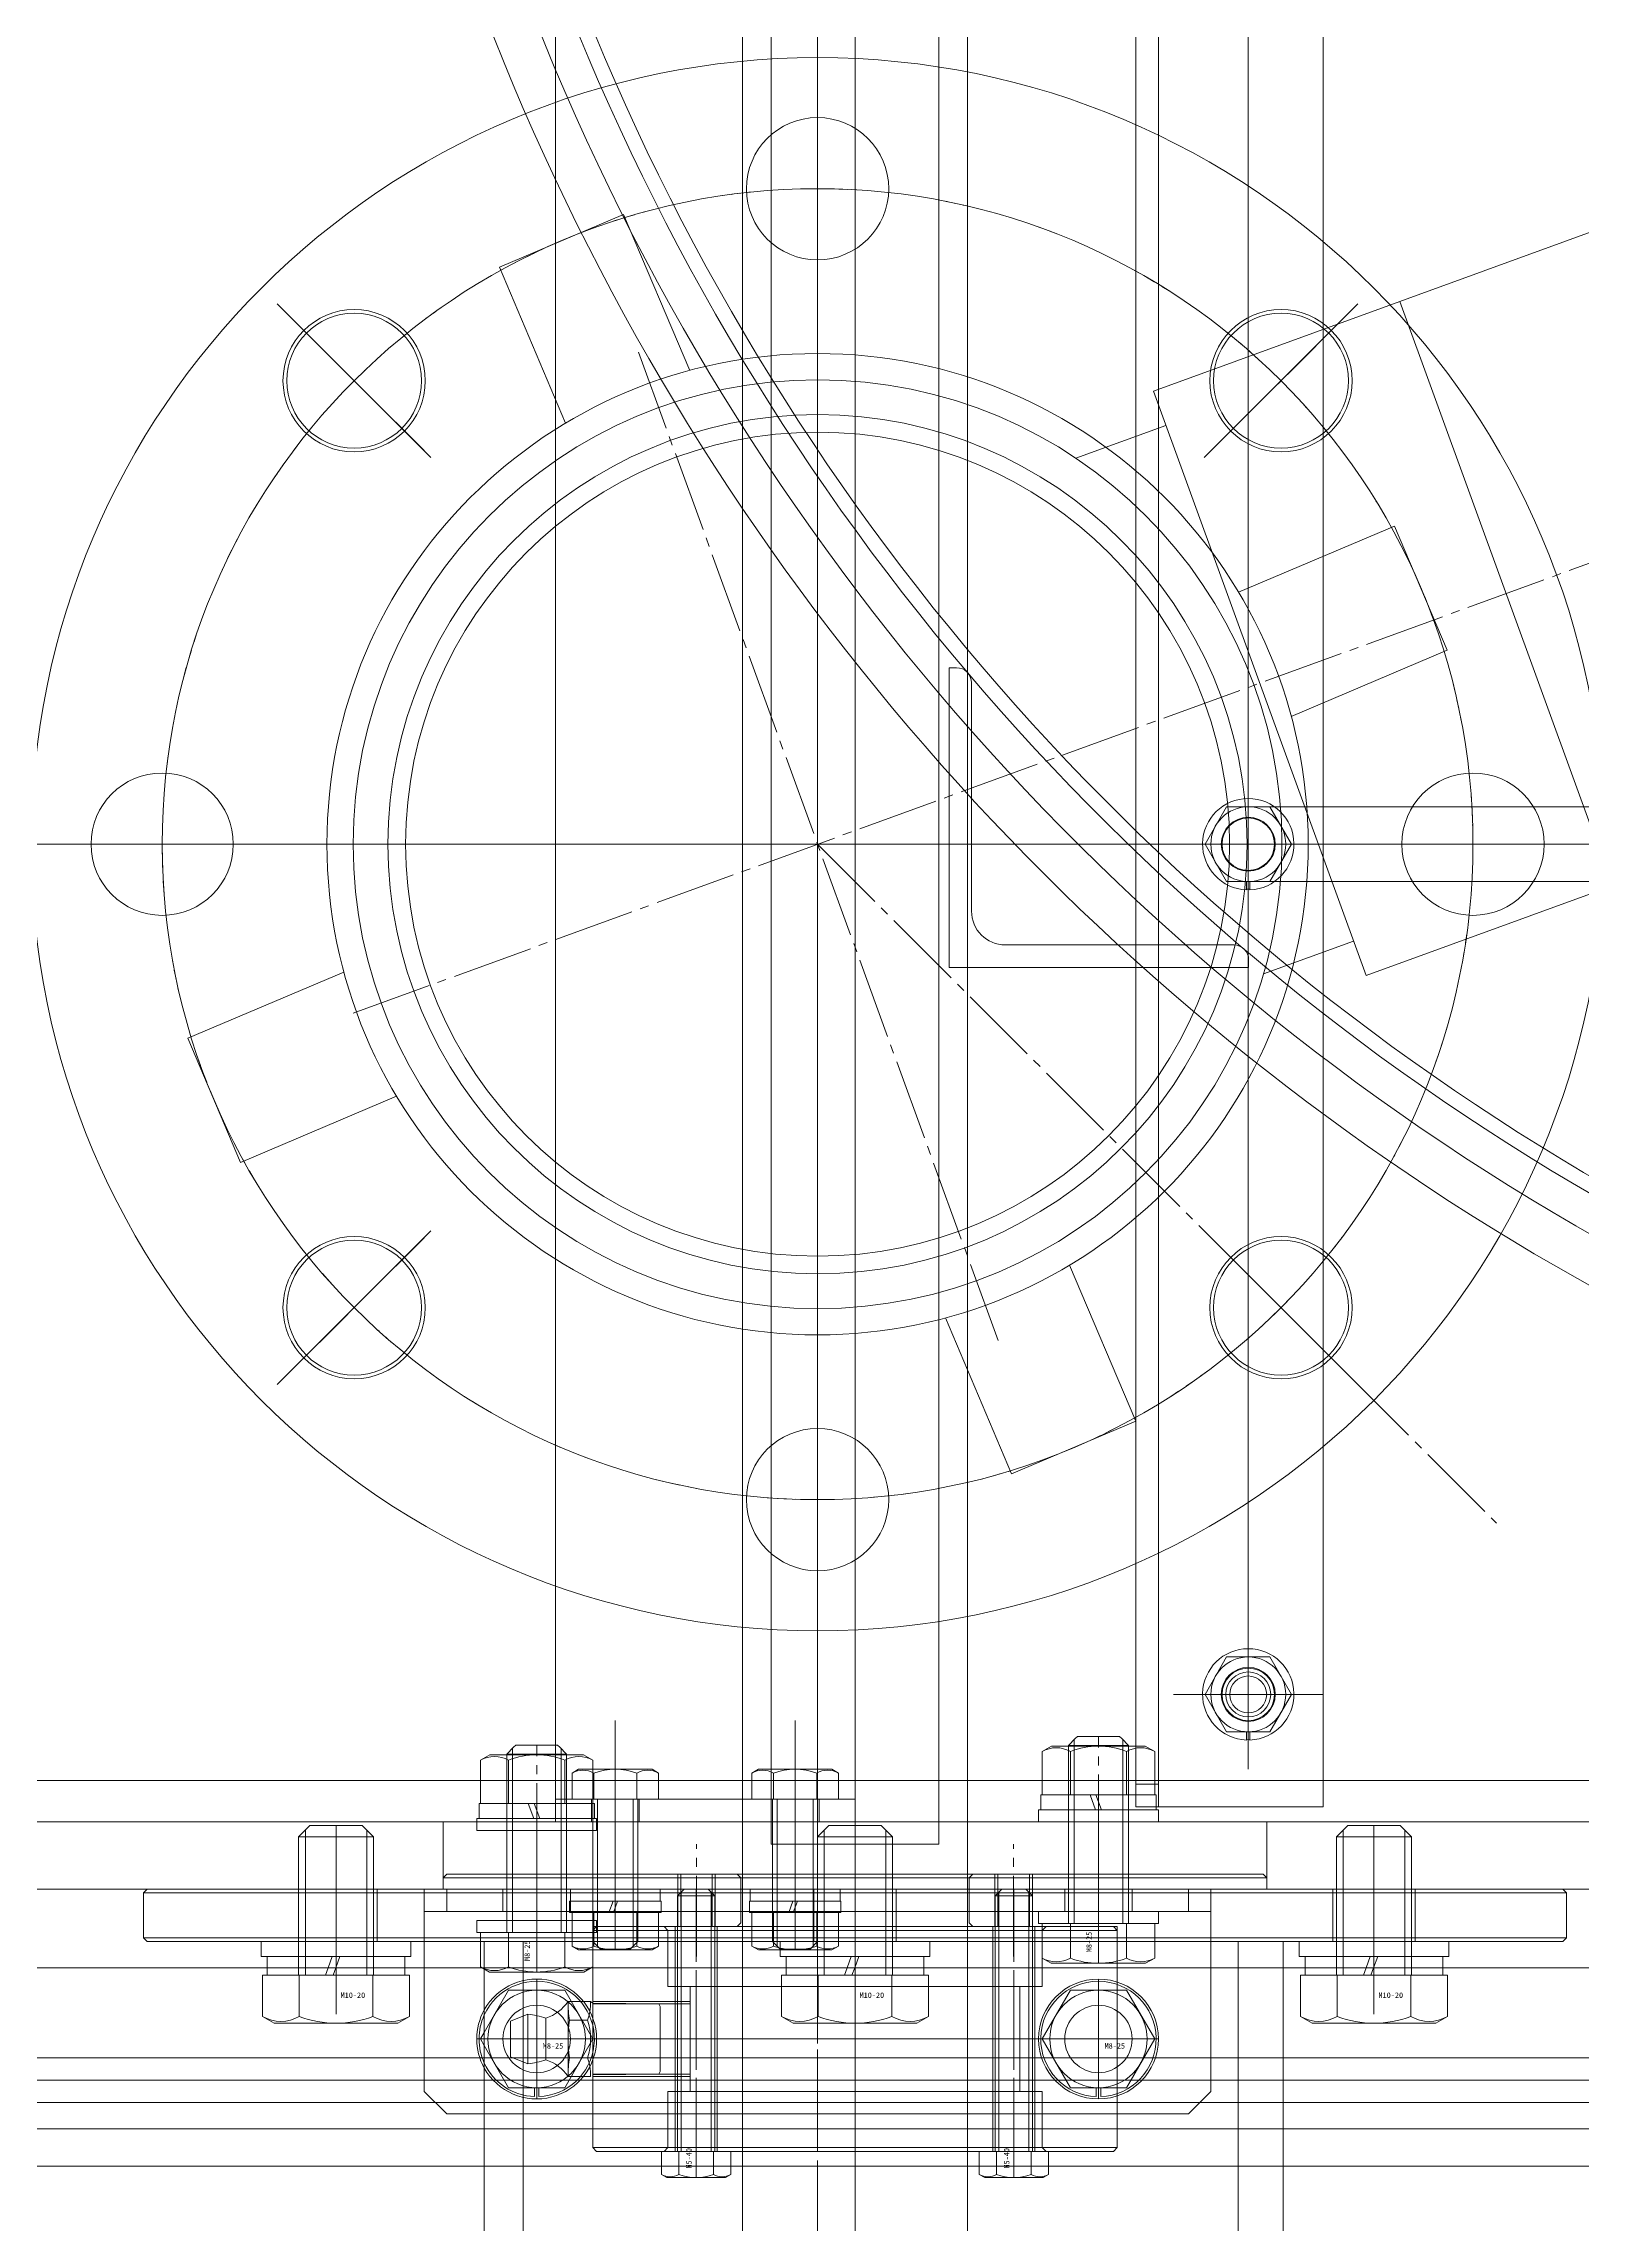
# Model space of a CAD drawing. Units: millimetres at full size. Extents: x -5218 to 5218, y -4308 to 3712.
# Drawn here: x -3683.9 to -3478.4, y 2105.4 to 2396.6 of the extents above; entities that cross this region are included whole.
import ezdxf
from ezdxf.enums import TextEntityAlignment as Align

# ---------------------------------------------------------------- set-up
doc = ezdxf.new("R2010")
doc.units = ezdxf.units.MM
doc.header["$LTSCALE"] = 1.2
doc.linetypes.add('CHAIN2', pattern=[12, 9, -1, 1, -1])
for name, color, linetype, lineweight in [('0-1_01_外形線', 134, 'Continuous', 9), ('0-2_03_かくれ線', 5, 'Continuous', 9), ('0-3_04_中心線', 4, 'CHAIN2', 9)]:
    doc.layers.add(name, color=color, linetype=linetype, lineweight=lineweight)
doc.styles.add('ＭＳ ゴシック', font='')
doc.styles.get('ＭＳ ゴシック').set_extended_font_data('MS Gothic')

msp = doc.modelspace()

# ---------------------------------------------------------------- linework, layer by layer
at = {"layer": '0-1_01_外形線'}
for p, q in [((-3474.423, 2284.152), (-3502.811, 2362.146)), ((-3534.025, 2345.594), (-3546.052, 2341.216)), ((-3523.038, 2294.692), (-3403.038, 2294.692)), ((-3523.038, 2284.692), (-3403.038, 2284.692)), ((-3508.974, 2276.767), (-3521.001, 2272.39)), ((-3525.925, 2181.193), (-3528.811, 2176.193)), ((-3520.151, 2181.193), (-3525.925, 2181.193)), ((-3517.264, 2176.193), (-3520.151, 2181.193)), ((-3520.151, 2171.193), (-3517.264, 2176.193)), ((-3523.263, 2171.193), (-3523.263, 2170.097)), ((-3522.813, 2171.193), (-3522.813, 2170.097)), ((-3654.635, 2138.693), (-3654.635, 2133.196)), ((-3654.635, 2138.693), (-3635.005, 2138.693)), ((-3654.02, 2138.693), (-3654.02, 2139.693)), ((-3649.727, 2138.693), (-3649.727, 2133.196)), ((-3645.866, 2139.693), (-3646.23, 2138.693)), ((-3644.866, 2139.693), (-3645.23, 2138.693)), ((-3639.912, 2138.693), (-3639.912, 2133.196)), ((-3635.62, 2138.693), (-3635.62, 2139.693)), ((-3635.005, 2138.693), (-3635.005, 2133.196)), ((-3625.031, 2088.193), (-3625.031, 2139.693)), ((-3585.353, 2138.693), (-3585.353, 2133.196)), ((-3585.353, 2138.693), (-3565.723, 2138.693)), ((-3584.738, 2138.693), (-3584.738, 2139.693)), ((-3580.445, 2138.693), (-3580.445, 2133.196)), ((-3576.584, 2139.693), (-3576.948, 2138.693)), ((-3575.584, 2139.693), (-3575.948, 2138.693)), ((-3570.63, 2138.693), (-3570.63, 2133.196)), ((-3566.338, 2138.693), (-3566.338, 2139.693)), ((-3565.723, 2138.693), (-3565.723, 2133.196)), ((-3518.388, 2088.193), (-3518.388, 2139.693)), ((-3518.388, 2139.693), (-3518.388, 2088.193)), ((-3516.071, 2138.693), (-3516.071, 2133.196)), ((-3516.071, 2138.693), (-3496.441, 2138.693)), ((-3515.456, 2138.693), (-3515.456, 2139.693)), ((-3511.163, 2138.693), (-3511.163, 2133.196)), ((-3507.302, 2139.693), (-3507.666, 2138.693)), ((-3506.302, 2139.693), (-3506.666, 2138.693)), ((-3501.348, 2138.693), (-3501.348, 2133.196)), ((-3497.056, 2138.693), (-3497.056, 2139.693)), ((-3496.441, 2138.693), (-3496.441, 2133.196)), ((-3654.635, 2133.196), (-3653.07, 2132.293)), ((-3636.57, 2132.293), (-3653.07, 2132.293)), ((-3635.005, 2133.196), (-3636.57, 2132.293)), ((-3625.031, 2131.08), (-3625.543, 2130.193)), ((-3585.353, 2133.196), (-3583.788, 2132.293)), ((-3567.288, 2132.293), (-3583.788, 2132.293)), ((-3565.723, 2133.196), (-3567.288, 2132.293)), ((-3516.071, 2133.196), (-3514.506, 2132.293)), ((-3498.006, 2132.293), (-3514.506, 2132.293)), ((-3496.441, 2133.196), (-3498.006, 2132.293)), ((-3625.543, 2130.193), (-3625.031, 2129.305)), ((-3740.538, 2127.693), (-2940.538, 2127.693)), ((-3740.538, 2121.693), (-2940.538, 2121.693))]:
    msp.add_line(p, q, dxfattribs=at)
for points in [[(-3190.538, 2139.693), (-3745.538, 2139.693), (-3745.538, 2439.692)], [(-3528.811, 2176.193), (-3525.925, 2171.193), (-3520.151, 2171.193)], [(-3740.538, 2139.693), (-3740.538, 2113.193), (-3625.031, 2113.193)], [(-3633.038, 2139.693), (-3633.038, 2123.193), (-3630.038, 2120.193), (-3625.031, 2120.193)], [(-3518.388, 2113.193), (-3420.538, 2113.193), (-3420.538, 2139.693)]]:
    msp.add_lwpolyline(points, dxfattribs=at)
for points in [[(-3441.541, 2296.12), (-3507.306, 2272.183), (-3535.693, 2350.178), (-3469.928, 2374.114)], [(-3740.538, 2164.693), (-2940.538, 2164.693), (-2940.538, 2124.693), (-3740.538, 2124.693)], [(-3735.538, 2084.693), (-2945.538, 2084.693), (-2940.538, 2089.693), (-2940.538, 2124.693), (-3740.538, 2124.693), (-3740.538, 2089.693)]]:
    msp.add_lwpolyline(points, close=True, dxfattribs=at)
for centre, radius in [((-3580.538, 2289.692), 62), ((-3523.038, 2176.193), 5), ((-3523.038, 2176.193), 3), ((-3523.038, 2176.193), 2.458)]:
    msp.add_circle(centre, radius, dxfattribs=at)
for centre, radius, start, end in [((-3317.038, 2519.173), 330, 195.03298, 344.96702), ((-3523.038, 2289.692), 5, 90, 270), ((-3523.038, 2176.193), 6.1, 272.11385, 267.88615), ((-3523.038, 2176.193), 6, 267.88615, 272.1491), ((-3618.038, 2130.193), 8, 150.94678, 209.05322), ((-3652.181, 2137.446), 4.907, 240.00001, 299.99999), ((-3644.82, 2146.072), 13.779, 249.136, 290.864), ((-3637.459, 2137.446), 4.907, 240.00001, 299.99999), ((-3618.038, 2130.193), 7.7, 155.26154, 204.73846), ((-3582.899, 2137.446), 4.907, 240.00001, 299.99999), ((-3575.538, 2146.072), 13.779, 249.136, 290.864), ((-3568.177, 2137.446), 4.907, 240.00001, 299.99999), ((-3513.617, 2137.446), 4.907, 240.00001, 299.99999), ((-3506.256, 2146.072), 13.779, 249.136, 290.864), ((-3498.895, 2137.446), 4.907, 240.00001, 299.99999)]:
    msp.add_arc(centre, radius, start, end, dxfattribs=at)
at = {"layer": '0-2_03_かくれ線'}
for p, q in [((-3590.538, 2422.192), (-3590.538, 2162.192)), ((-3586.718, 2422.192), (-3586.718, 2156.192)), ((-3564.357, 2422.192), (-3564.357, 2156.192)), ((-3560.538, 2422.192), (-3560.538, 2162.192)), ((-3538.038, 2161.193), (-3538.038, 2418.192)), ((-3535.038, 2161.193), (-3535.038, 2418.192)), ((-3513.038, 2161.193), (-3513.038, 2418.192)), ((-3580.538, 2164.693), (-3580.538, 2414.692)), ((-3523.038, 2167.593), (-3523.038, 2411.792)), ((-3580.538, 2391.692), (-3580.538, 2362.692)), ((-3597.603, 2352.93), (-3606.442, 2373.753)), ((-3652.663, 2361.817), (-3632.156, 2341.311)), ((-3508.413, 2361.817), (-3528.919, 2341.311)), ((-3517.3, 2306.758), (-3496.477, 2315.597)), ((-3561.986, 2313.247), (-3562.986, 2313.247)), ((-3559.986, 2280.747), (-3559.986, 2311.247)), ((-3525.925, 2294.692), (-3528.811, 2289.692)), ((-3520.151, 2294.692), (-3525.925, 2294.692)), ((-3517.264, 2289.692), (-3520.151, 2294.692)), ((-3455.538, 2289.692), (-3705.538, 2289.692)), ((-3682.538, 2289.692), (-3653.538, 2289.692)), ((-3531.638, 2289.692), (-3514.438, 2289.692)), ((-3520.151, 2284.692), (-3517.264, 2289.692)), ((-3478.538, 2289.692), (-3507.538, 2289.692)), ((-3523.263, 2284.692), (-3523.263, 2283.597)), ((-3522.813, 2284.692), (-3522.813, 2283.597)), ((-3524.986, 2276.247), (-3555.486, 2276.247)), ((-3643.775, 2272.627), (-3664.598, 2263.788)), ((-3657.565, 2247.219), (-3664.598, 2263.788)), ((-3636.742, 2256.058), (-3657.565, 2247.219)), ((-3652.663, 2217.568), (-3632.156, 2238.074)), ((-3508.413, 2217.568), (-3528.919, 2238.074)), ((-3563.472, 2226.455), (-3554.633, 2205.632)), ((-3580.538, 2187.693), (-3580.538, 2216.693)), ((-3531.638, 2176.193), (-3514.438, 2176.193)), ((-3622.038, 2168.23), (-3621.138, 2169.13)), ((-3621.288, 2164.13), (-3621.288, 2168.98)), ((-3621.138, 2169.13), (-3620.838, 2169.43)), ((-3620.838, 2169.43), (-3615.238, 2169.43)), ((-3614.938, 2169.13), (-3615.238, 2169.43)), ((-3614.038, 2168.23), (-3614.938, 2169.13)), ((-3614.788, 2164.13), (-3614.788, 2168.98)), ((-3536.788, 2169.293), (-3549.288, 2169.293)), ((-3547.038, 2169.393), (-3546.138, 2170.293)), ((-3547.038, 2169.393), (-3539.038, 2169.393)), ((-3547.038, 2165.293), (-3547.038, 2169.393)), ((-3546.288, 2165.293), (-3546.288, 2170.143)), ((-3546.138, 2170.293), (-3545.838, 2170.593)), ((-3545.838, 2170.593), (-3540.238, 2170.593)), ((-3539.938, 2170.293), (-3540.238, 2170.593)), ((-3539.038, 2169.393), (-3539.938, 2170.293)), ((-3539.788, 2165.293), (-3539.788, 2170.143)), ((-3539.038, 2165.293), (-3539.038, 2169.393)), ((-3611.788, 2168.13), (-3624.288, 2168.13)), ((-3622.038, 2168.23), (-3614.038, 2168.23)), ((-3622.038, 2164.13), (-3622.038, 2168.23)), ((-3621.79, 2161.63), (-3621.79, 2167.405)), ((-3614.285, 2161.63), (-3614.285, 2167.405)), ((-3614.038, 2164.13), (-3614.038, 2168.23)), ((-3613.311, 2165.688), (-3612.438, 2166.193)), ((-3612.438, 2166.193), (-3602.638, 2166.193)), ((-3601.764, 2165.688), (-3602.638, 2166.193)), ((-3589.311, 2165.688), (-3588.438, 2166.193)), ((-3588.438, 2166.193), (-3578.638, 2166.193)), ((-3577.764, 2165.688), (-3578.638, 2166.193)), ((-3546.791, 2162.793), (-3546.791, 2168.568)), ((-3539.285, 2162.793), (-3539.285, 2168.568)), ((-3622.038, 2144.43), (-3622.038, 2164.13)), ((-3621.288, 2144.43), (-3621.288, 2164.13)), ((-3614.788, 2144.43), (-3614.788, 2164.13)), ((-3614.038, 2144.43), (-3614.038, 2164.13)), ((-3613.311, 2162.193), (-3613.311, 2165.688)), ((-3610.424, 2162.193), (-3610.424, 2165.688)), ((-3604.651, 2162.193), (-3604.651, 2165.688)), ((-3601.764, 2162.193), (-3601.764, 2165.688)), ((-3589.311, 2162.193), (-3589.311, 2165.688)), ((-3586.424, 2162.193), (-3586.424, 2165.688)), ((-3580.651, 2162.193), (-3580.651, 2165.688)), ((-3577.764, 2162.193), (-3577.764, 2165.688)), ((-3547.038, 2145.593), (-3547.038, 2165.293)), ((-3546.288, 2145.593), (-3546.288, 2165.293)), ((-3539.788, 2145.593), (-3539.788, 2165.293)), ((-3539.038, 2145.593), (-3539.038, 2165.293)), ((-3538.038, 2164.193), (-3535.038, 2164.193)), ((-3619.166, 2161.63), (-3625.738, 2161.63)), ((-3625.738, 2161.63), (-3625.738, 2159.63)), ((-3610.532, 2161.63), (-3625.543, 2161.63)), ((-3618.438, 2159.63), (-3619.166, 2161.63)), ((-3610.338, 2161.63), (-3618.366, 2161.63)), ((-3617.638, 2159.63), (-3618.366, 2161.63)), ((-3575.538, 2162.193), (-3615.538, 2162.193)), ((-3613.311, 2162.193), (-3601.764, 2162.193)), ((-3610.738, 2159.193), (-3610.738, 2162.193)), ((-3610.538, 2162.193), (-3610.538, 2149.593)), ((-3610.338, 2159.63), (-3610.338, 2161.63)), ((-3609.938, 2162.193), (-3609.938, 2142.593)), ((-3605.138, 2162.193), (-3605.138, 2142.593)), ((-3604.538, 2162.193), (-3604.538, 2149.593)), ((-3604.338, 2159.193), (-3604.338, 2162.193)), ((-3590.538, 2162.192), (-3590.538, 2103.193)), ((-3589.311, 2162.193), (-3577.764, 2162.193)), ((-3586.738, 2159.193), (-3586.738, 2162.193)), ((-3586.538, 2162.193), (-3586.538, 2149.593)), ((-3585.938, 2162.193), (-3585.938, 2142.593)), ((-3581.138, 2162.193), (-3581.138, 2142.593)), ((-3580.538, 2162.193), (-3580.538, 2149.593)), ((-3580.338, 2159.193), (-3580.338, 2162.193)), ((-3560.538, 2162.192), (-3560.538, 2103.193)), ((-3551.038, 2160.793), (-3535.038, 2160.793)), ((-3551.038, 2160.793), (-3551.038, 2159.193)), ((-3544.166, 2162.793), (-3550.738, 2162.793)), ((-3550.738, 2162.793), (-3550.738, 2160.793)), ((-3543.438, 2160.793), (-3550.738, 2160.793)), ((-3535.532, 2162.793), (-3550.543, 2162.793)), ((-3543.438, 2160.793), (-3544.166, 2162.793)), ((-3535.338, 2162.793), (-3543.366, 2162.793)), ((-3542.638, 2160.793), (-3543.366, 2162.793)), ((-3535.338, 2160.793), (-3542.638, 2160.793)), ((-3538.038, 2161.193), (-3513.038, 2161.193)), ((-3535.338, 2160.793), (-3535.338, 2162.793)), ((-3535.038, 2160.793), (-3535.038, 2159.193)), ((-3649.82, 2157.193), (-3648.32, 2158.693)), ((-3648.92, 2138.693), (-3648.92, 2158.093)), ((-3641.32, 2158.693), (-3648.32, 2158.693)), ((-3639.82, 2157.193), (-3641.32, 2158.693)), ((-3640.72, 2138.693), (-3640.72, 2158.093)), ((-3630.538, 2159.193), (-3630.538, 2150.193)), ((-3626.038, 2159.63), (-3610.038, 2159.63)), ((-3626.038, 2159.63), (-3626.038, 2158.03)), ((-3610.038, 2158.03), (-3626.038, 2158.03)), ((-3618.438, 2159.63), (-3625.738, 2159.63)), ((-3610.338, 2159.63), (-3617.638, 2159.63)), ((-3610.038, 2159.63), (-3610.038, 2158.03)), ((-3580.538, 2157.193), (-3579.038, 2158.693)), ((-3579.638, 2138.693), (-3579.638, 2158.093)), ((-3572.038, 2158.693), (-3579.038, 2158.693)), ((-3570.538, 2157.193), (-3572.038, 2158.693)), ((-3571.438, 2138.693), (-3571.438, 2158.093)), ((-3535.038, 2159.193), (-3551.038, 2159.193)), ((-3520.538, 2159.193), (-3520.538, 2150.193)), ((-3511.256, 2157.193), (-3509.756, 2158.693)), ((-3510.356, 2138.693), (-3510.356, 2158.093)), ((-3502.756, 2158.693), (-3509.756, 2158.693)), ((-3501.256, 2157.193), (-3502.756, 2158.693)), ((-3502.156, 2138.693), (-3502.156, 2158.093)), ((-3649.82, 2138.693), (-3649.82, 2157.193)), ((-3639.82, 2157.193), (-3649.82, 2157.193)), ((-3639.82, 2138.693), (-3639.82, 2157.193)), ((-3586.718, 2156.192), (-3564.357, 2156.192)), ((-3580.538, 2138.693), (-3580.538, 2157.193)), ((-3570.538, 2157.193), (-3580.538, 2157.193)), ((-3570.538, 2138.693), (-3570.538, 2157.193)), ((-3511.256, 2138.693), (-3511.256, 2157.193)), ((-3501.256, 2157.193), (-3511.256, 2157.193)), ((-3501.256, 2138.693), (-3501.256, 2157.193)), ((-3630.038, 2152.193), (-3630.538, 2151.693)), ((-3630.538, 2150.193), (-3630.538, 2151.693)), ((-3630.538, 2151.693), (-3520.538, 2151.693)), ((-3630.038, 2152.193), (-3521.038, 2152.193)), ((-3599.215, 2145.193), (-3599.215, 2152.193)), ((-3598.815, 2145.193), (-3598.815, 2152.193)), ((-3594.615, 2145.193), (-3594.615, 2152.193)), ((-3594.215, 2145.193), (-3594.215, 2152.193)), ((-3590.788, 2151.693), (-3591.288, 2152.193)), ((-3590.788, 2145.693), (-3590.788, 2151.693)), ((-3560.288, 2151.693), (-3559.788, 2152.193)), ((-3560.288, 2145.693), (-3560.288, 2151.693)), ((-3556.861, 2145.193), (-3556.861, 2152.193)), ((-3556.461, 2145.193), (-3556.461, 2152.193)), ((-3552.261, 2145.193), (-3552.261, 2152.193)), ((-3551.861, 2145.193), (-3551.861, 2152.193)), ((-3521.038, 2152.193), (-3520.538, 2151.693)), ((-3520.538, 2151.693), (-3520.538, 2150.193)), ((-3670.538, 2149.693), (-3670.038, 2150.193)), ((-3670.538, 2143.693), (-3670.538, 2149.693)), ((-3670.538, 2149.693), (-3480.538, 2149.693)), ((-3670.038, 2150.193), (-3481.038, 2150.193)), ((-3639.32, 2143.193), (-3639.32, 2150.193)), ((-3633.038, 2150.193), (-3633.038, 2139.693)), ((-3528.038, 2150.193), (-3633.038, 2150.193)), ((-3630.038, 2150.193), (-3630.038, 2147.193)), ((-3622.538, 2150.193), (-3622.538, 2147.193)), ((-3607.838, 2148.593), (-3613.638, 2148.593)), ((-3613.638, 2147.093), (-3613.638, 2148.593)), ((-3613.538, 2150.193), (-3613.538, 2147.193)), ((-3613.538, 2148.593), (-3613.538, 2150.193)), ((-3613.538, 2150.193), (-3601.538, 2150.193)), ((-3613.538, 2148.593), (-3601.538, 2148.593)), ((-3610.538, 2143.193), (-3610.538, 2149.593)), ((-3607.838, 2148.593), (-3608.384, 2147.093)), ((-3607.238, 2148.593), (-3607.784, 2147.093)), ((-3607.538, 2147.093), (-3607.538, 2148.593)), ((-3601.438, 2148.593), (-3607.238, 2148.593)), ((-3604.538, 2143.193), (-3604.538, 2149.593)), ((-3601.538, 2148.593), (-3601.538, 2150.193)), ((-3601.438, 2148.593), (-3601.438, 2147.093)), ((-3599.251, 2149.293), (-3598.351, 2150.193)), ((-3599.251, 2149.293), (-3594.251, 2149.293)), ((-3599.251, 2115.193), (-3599.251, 2149.293)), ((-3598.751, 2115.193), (-3598.751, 2149.793)), ((-3598.351, 2150.193), (-3595.151, 2150.193)), ((-3594.251, 2149.293), (-3595.151, 2150.193)), ((-3594.751, 2115.193), (-3594.751, 2149.793)), ((-3594.251, 2115.193), (-3594.251, 2149.293)), ((-3583.838, 2148.593), (-3589.638, 2148.593)), ((-3589.638, 2147.093), (-3589.638, 2148.593)), ((-3589.538, 2148.593), (-3589.538, 2150.193)), ((-3589.538, 2150.193), (-3577.538, 2150.193)), ((-3589.538, 2148.593), (-3577.538, 2148.593)), ((-3586.538, 2143.193), (-3586.538, 2149.593)), ((-3583.838, 2148.593), (-3584.384, 2147.093)), ((-3583.238, 2148.593), (-3583.784, 2147.093)), ((-3583.538, 2147.093), (-3583.538, 2148.593)), ((-3577.438, 2148.593), (-3583.238, 2148.593)), ((-3581.038, 2143.193), (-3581.038, 2150.193)), ((-3580.538, 2143.193), (-3580.538, 2149.593)), ((-3577.538, 2148.593), (-3577.538, 2150.193)), ((-3577.438, 2148.593), (-3577.438, 2147.093)), ((-3570.038, 2143.193), (-3570.038, 2150.193)), ((-3556.825, 2149.293), (-3555.925, 2150.193)), ((-3556.825, 2149.293), (-3551.825, 2149.293)), ((-3556.825, 2115.193), (-3556.825, 2149.293)), ((-3556.325, 2115.193), (-3556.325, 2149.793)), ((-3555.925, 2150.193), (-3552.725, 2150.193)), ((-3551.825, 2149.293), (-3552.725, 2150.193)), ((-3552.325, 2115.193), (-3552.325, 2149.793)), ((-3551.825, 2115.193), (-3551.825, 2149.293)), ((-3547.538, 2150.193), (-3547.538, 2147.193)), ((-3538.538, 2150.193), (-3538.538, 2147.193)), ((-3531.038, 2150.193), (-3531.038, 2147.193)), ((-3528.038, 2123.193), (-3528.038, 2150.193)), ((-3511.756, 2143.193), (-3511.756, 2150.193)), ((-3500.756, 2143.193), (-3500.756, 2150.193)), ((-3480.538, 2149.693), (-3481.038, 2150.193)), ((-3480.538, 2143.693), (-3480.538, 2149.693)), ((-3528.038, 2147.193), (-3633.038, 2147.193)), ((-3626.038, 2146.03), (-3610.038, 2146.03)), ((-3626.038, 2146.03), (-3626.038, 2144.43)), ((-3608.384, 2147.093), (-3613.638, 2147.093)), ((-3601.764, 2147.093), (-3613.311, 2147.093)), ((-3610.424, 2147.093), (-3610.424, 2142.597)), ((-3610.038, 2146.03), (-3610.038, 2144.43)), ((-3601.438, 2147.093), (-3607.784, 2147.093)), ((-3607.538, 2142.093), (-3607.538, 2147.093)), ((-3604.651, 2147.093), (-3604.651, 2142.597)), ((-3601.764, 2147.093), (-3601.764, 2142.597)), ((-3591.288, 2145.193), (-3590.788, 2145.693)), ((-3584.384, 2147.093), (-3589.638, 2147.093)), ((-3577.764, 2147.093), (-3589.311, 2147.093)), ((-3586.424, 2147.093), (-3586.424, 2142.597)), ((-3577.438, 2147.093), (-3583.784, 2147.093)), ((-3583.538, 2142.093), (-3583.538, 2147.093)), ((-3580.651, 2147.093), (-3580.651, 2142.597)), ((-3577.764, 2147.093), (-3577.764, 2142.597)), ((-3559.788, 2145.193), (-3560.288, 2145.693)), ((-3551.038, 2147.193), (-3535.038, 2147.193)), ((-3551.038, 2147.193), (-3551.038, 2145.593)), ((-3535.038, 2145.593), (-3551.038, 2145.593)), ((-3535.532, 2145.593), (-3550.543, 2145.593)), ((-3550.543, 2145.593), (-3550.543, 2140.989)), ((-3546.791, 2145.593), (-3546.791, 2140.989)), ((-3539.285, 2145.593), (-3539.285, 2140.989)), ((-3535.532, 2145.593), (-3535.532, 2140.989)), ((-3535.038, 2147.193), (-3535.038, 2145.593)), ((-3670.038, 2143.193), (-3670.538, 2143.693)), ((-3670.538, 2143.693), (-3480.538, 2143.693)), ((-3481.038, 2143.193), (-3670.038, 2143.193)), ((-3654.82, 2143.193), (-3634.82, 2143.193)), ((-3654.82, 2141.193), (-3654.82, 2143.193)), ((-3634.82, 2141.193), (-3634.82, 2143.193)), ((-3610.038, 2144.43), (-3626.038, 2144.43)), ((-3610.532, 2144.43), (-3625.543, 2144.43)), ((-3625.543, 2144.43), (-3625.543, 2139.826)), ((-3625.031, 2143.193), (-3625.031, 2139.693)), ((-3621.79, 2144.43), (-3621.79, 2139.826)), ((-3619.835, 2088.193), (-3619.835, 2143.193)), ((-3614.285, 2144.43), (-3614.285, 2139.826)), ((-3610.538, 2145.193), (-3591.288, 2145.193)), ((-3610.538, 2145.193), (-3610.538, 2143.193)), ((-3610.538, 2144.693), (-3610.038, 2145.193)), ((-3610.538, 2115.693), (-3610.538, 2144.693)), ((-3610.538, 2144.693), (-3575.538, 2144.693)), ((-3610.538, 2143.193), (-3609.538, 2142.193)), ((-3610.538, 2143.193), (-3604.538, 2143.193)), ((-3610.532, 2144.43), (-3610.532, 2139.826)), ((-3610.038, 2145.193), (-3575.538, 2145.193)), ((-3604.538, 2143.193), (-3605.538, 2142.193)), ((-3600.538, 2144.693), (-3601.038, 2145.193)), ((-3600.538, 2144.693), (-3600.538, 2137.193)), ((-3599.551, 2115.193), (-3599.551, 2145.193)), ((-3593.951, 2115.193), (-3593.951, 2145.193)), ((-3586.538, 2143.193), (-3585.538, 2142.193)), ((-3586.538, 2143.193), (-3580.538, 2143.193)), ((-3585.538, 2143.193), (-3565.538, 2143.193)), ((-3585.538, 2141.193), (-3585.538, 2143.193)), ((-3580.538, 2143.193), (-3581.538, 2142.193)), ((-3541.038, 2145.193), (-3575.538, 2145.193)), ((-3540.538, 2144.693), (-3575.538, 2144.693)), ((-3575.538, 2088.193), (-3575.538, 2143.193)), ((-3565.538, 2141.193), (-3565.538, 2143.193)), ((-3559.788, 2145.193), (-3540.538, 2145.193)), ((-3557.125, 2115.193), (-3557.125, 2145.193)), ((-3551.525, 2115.193), (-3551.525, 2145.193)), ((-3550.538, 2144.693), (-3550.038, 2145.193)), ((-3550.538, 2144.693), (-3550.538, 2137.193)), ((-3540.538, 2144.693), (-3541.038, 2145.193)), ((-3540.538, 2145.193), (-3540.538, 2143.193)), ((-3540.538, 2115.693), (-3540.538, 2144.693)), ((-3524.388, 2088.193), (-3524.388, 2143.193)), ((-3518.388, 2143.193), (-3518.388, 2139.693)), ((-3516.256, 2143.193), (-3496.256, 2143.193)), ((-3516.256, 2141.193), (-3516.256, 2143.193)), ((-3496.256, 2141.193), (-3496.256, 2143.193)), ((-3481.038, 2143.193), (-3480.538, 2143.693)), ((-3654.82, 2141.193), (-3634.82, 2141.193)), ((-3654.02, 2141.193), (-3654.02, 2139.693)), ((-3645.866, 2139.693), (-3645.32, 2141.193)), ((-3644.866, 2139.693), (-3644.32, 2141.193)), ((-3635.62, 2141.193), (-3635.62, 2139.693)), ((-3625.543, 2139.826), (-3624.338, 2139.13)), ((-3602.638, 2142.093), (-3612.438, 2142.093)), ((-3610.532, 2139.826), (-3611.738, 2139.13)), ((-3609.538, 2142.193), (-3605.538, 2142.193)), ((-3601.764, 2142.597), (-3602.638, 2142.093)), ((-3578.638, 2142.093), (-3588.438, 2142.093)), ((-3585.538, 2142.193), (-3581.538, 2142.193)), ((-3585.538, 2141.193), (-3565.538, 2141.193)), ((-3584.738, 2141.193), (-3584.738, 2139.693)), ((-3577.764, 2142.597), (-3578.638, 2142.093)), ((-3576.584, 2139.693), (-3576.038, 2141.193)), ((-3575.584, 2139.693), (-3575.038, 2141.193)), ((-3566.338, 2141.193), (-3566.338, 2139.693)), ((-3550.543, 2140.989), (-3549.338, 2140.293)), ((-3549.338, 2140.293), (-3536.738, 2140.293)), ((-3535.532, 2140.989), (-3536.738, 2140.293)), ((-3516.256, 2141.193), (-3496.256, 2141.193)), ((-3515.456, 2141.193), (-3515.456, 2139.693)), ((-3507.302, 2139.693), (-3506.756, 2141.193)), ((-3506.302, 2139.693), (-3505.756, 2141.193)), ((-3497.056, 2141.193), (-3497.056, 2139.693)), ((-3624.338, 2139.13), (-3611.738, 2139.13)), ((-3618.038, 2137.693), (-3618.038, 2122.693)), ((-3600.538, 2137.193), (-3550.538, 2137.193)), ((-3597.538, 2123.193), (-3597.538, 2137.193)), ((-3553.538, 2123.193), (-3553.538, 2137.193)), ((-3543.038, 2137.693), (-3543.038, 2122.693)), ((-3621.79, 2136.693), (-3625.031, 2131.08)), ((-3614.285, 2136.693), (-3621.79, 2136.693)), ((-3618.038, 2124.593), (-3618.038, 2135.793)), ((-3613.838, 2125.193), (-3613.838, 2135.193)), ((-3613.838, 2135.193), (-3610.838, 2135.193)), ((-3610.538, 2134.993), (-3610.838, 2135.193)), ((-3597.538, 2135.193), (-3610.538, 2135.193)), ((-3610.538, 2134.993), (-3601.708, 2134.895)), ((-3610.538, 2125.393), (-3610.538, 2134.993)), ((-3597.538, 2134.893), (-3610.538, 2134.893)), ((-3610.538, 2125.862), (-3610.538, 2134.523)), ((-3601.538, 2134.523), (-3601.708, 2134.895)), ((-3601.538, 2125.862), (-3601.538, 2134.523)), ((-3546.791, 2136.693), (-3550.543, 2130.193)), ((-3539.285, 2136.693), (-3546.791, 2136.693)), ((-3543.038, 2124.593), (-3543.038, 2135.793)), ((-3621.538, 2132.593), (-3619.238, 2133.493)), ((-3621.538, 2127.793), (-3621.538, 2132.593)), ((-3619.238, 2126.893), (-3619.238, 2133.493)), ((-3616.801, 2127.421), (-3616.801, 2132.964)), ((-3613.667, 2132.693), (-3611.258, 2132.693)), ((-3625.031, 2129.305), (-3621.79, 2123.693)), ((-3622.038, 2130.193), (-3600.538, 2130.193)), ((-3550.543, 2130.193), (-3546.791, 2123.693)), ((-3621.538, 2127.793), (-3619.238, 2126.893)), ((-3613.838, 2125.193), (-3610.838, 2125.193)), ((-3613.667, 2127.693), (-3611.258, 2127.693)), ((-3597.538, 2125.493), (-3610.538, 2125.493)), ((-3610.538, 2125.393), (-3601.707, 2125.493)), ((-3597.538, 2125.193), (-3610.538, 2125.193)), ((-3601.538, 2125.862), (-3601.708, 2125.49)), ((-3621.79, 2123.693), (-3614.285, 2123.693)), ((-3618.338, 2123.693), (-3618.338, 2122.498)), ((-3617.738, 2123.693), (-3617.738, 2122.498)), ((-3600.538, 2115.693), (-3600.538, 2123.193)), ((-3550.538, 2123.193), (-3600.538, 2123.193)), ((-3550.538, 2115.693), (-3550.538, 2123.193)), ((-3546.791, 2123.693), (-3539.285, 2123.693)), ((-3543.338, 2123.693), (-3543.338, 2122.498)), ((-3542.738, 2123.693), (-3542.738, 2122.498)), ((-3531.038, 2120.193), (-3528.038, 2123.193)), ((-3531.038, 2120.193), (-3625.031, 2120.193)), ((-3740.538, 2118.193), (-3420.538, 2118.193)), ((-3610.538, 2115.693), (-3575.538, 2115.693)), ((-3610.538, 2115.693), (-3610.038, 2115.193)), ((-3610.038, 2115.193), (-3575.538, 2115.193)), ((-3601.37, 2115.193), (-3601.37, 2112.108)), ((-3592.132, 2115.193), (-3601.37, 2115.193)), ((-3601.038, 2115.193), (-3600.538, 2115.693)), ((-3599.06, 2115.193), (-3599.06, 2112.108)), ((-3594.442, 2115.193), (-3594.442, 2112.108)), ((-3592.132, 2115.193), (-3592.132, 2112.108)), ((-3540.538, 2115.693), (-3575.538, 2115.693)), ((-3541.038, 2115.193), (-3575.538, 2115.193)), ((-3558.943, 2115.193), (-3558.943, 2112.108)), ((-3549.706, 2115.193), (-3558.943, 2115.193)), ((-3556.634, 2115.193), (-3556.634, 2112.108)), ((-3552.015, 2115.193), (-3552.015, 2112.108)), ((-3550.038, 2115.193), (-3550.538, 2115.693)), ((-3549.706, 2115.193), (-3549.706, 2112.108)), ((-3540.538, 2115.693), (-3541.038, 2115.193)), ((-3625.031, 2113.193), (-3518.388, 2113.193)), ((-3601.37, 2112.108), (-3600.651, 2111.693)), ((-3600.651, 2111.693), (-3592.851, 2111.693)), ((-3592.132, 2112.108), (-3592.851, 2111.693)), ((-3558.943, 2112.108), (-3558.225, 2111.693)), ((-3558.225, 2111.693), (-3550.425, 2111.693)), ((-3549.706, 2112.108), (-3550.425, 2111.693))]:
    msp.add_line(p, q, dxfattribs=at)
for points in [[(-3575.538, 2420.192), (-3575.538, 2159.193), (-3615.538, 2159.193), (-3615.538, 2420.192)], [(-3740.538, 2150.193), (-3420.538, 2150.193), (-3420.538, 2159.193), (-3740.538, 2159.193)]]:
    msp.add_lwpolyline(points, close=True, dxfattribs=at)
for points in [[(-3614.172, 2345.897), (-3623.011, 2366.72), (-3606.442, 2373.753)], [(-3524.333, 2323.327), (-3503.51, 2332.166), (-3496.477, 2315.597)], [(-3562.986, 2313.247), (-3562.986, 2273.247), (-3522.986, 2273.247), (-3522.986, 2274.247)], [(-3528.811, 2289.692), (-3525.925, 2284.692), (-3520.151, 2284.692)], [(-3546.903, 2233.488), (-3538.064, 2212.665), (-3554.633, 2205.632)], [(-3550.543, 2162.793), (-3550.543, 2168.568), (-3549.288, 2169.293)], [(-3535.532, 2162.793), (-3535.532, 2168.568), (-3536.788, 2169.293)], [(-3625.543, 2161.63), (-3625.543, 2167.405), (-3624.288, 2168.13)], [(-3610.532, 2161.63), (-3610.532, 2167.405), (-3611.788, 2168.13)], [(-3613.311, 2147.093), (-3613.311, 2142.597), (-3612.438, 2142.093)], [(-3589.311, 2147.093), (-3589.311, 2142.597), (-3588.438, 2142.093)], [(-3614.285, 2123.693), (-3610.532, 2130.193), (-3614.285, 2136.693)], [(-3539.285, 2123.693), (-3535.532, 2130.193), (-3539.285, 2136.693)]]:
    msp.add_lwpolyline(points, dxfattribs=at)
for centre, radius in [((-3580.538, 2289.692), 105), ((-3580.538, 2377.192), 9.5), ((-3580.538, 2289.692), 87.5), ((-3642.41, 2351.564), 9.5), ((-3518.666, 2351.564), 9.5), ((-3642.41, 2351.564), 9), ((-3518.666, 2351.564), 9), ((-3580.538, 2289.692), 65.5), ((-3580.538, 2289.692), 57.35), ((-3580.538, 2289.692), 55), ((-3668.038, 2289.692), 9.5), ((-3493.038, 2289.692), 9.5), ((-3523.038, 2289.692), 5), ((-3523.038, 2289.692), 3.6), ((-3523.038, 2289.692), 3.5), ((-3642.41, 2227.821), 9.5), ((-3642.41, 2227.821), 9), ((-3518.666, 2227.821), 9.5), ((-3518.666, 2227.821), 9), ((-3580.538, 2202.193), 9.5), ((-3523.038, 2176.193), 3.6), ((-3523.038, 2176.193), 3.5), ((-3523.038, 2176.193), 2.458), ((-3543.038, 2130.193), 8), ((-3618.038, 2130.193), 6.5), ((-3618.038, 2130.193), 4.5), ((-3618.038, 2130.193), 4.5), ((-3543.038, 2130.193), 6.5), ((-3543.038, 2130.193), 4.5), ((-3543.038, 2130.193), 4.5)]:
    msp.add_circle(centre, radius, dxfattribs=at)
for centre, radius, start, end in [((-3317.038, 2519.194), 324, 188.74896, 349.18729), ((-3317.038, 2519.194), 319.319, 188.87824, 349.02683), ((-3317.038, 2519.194), 317.319, 189.04728, 348.95681), ((-3561.994, 2311.239), 2.008, 0.23216, 89.76784), ((-3523.038, 2289.692), 6.1, 272.11385, 267.88615), ((-3523.038, 2289.692), 6, 267.88615, 272.1491), ((-3555.486, 2280.747), 4.5, 180, 270), ((-3524.994, 2274.239), 2.008, 0.23216, 89.76784), ((-3548.667, 2165.318), 3.753, 60.00001, 119.99999), ((-3543.038, 2159.216), 10.076, 68.13461, 111.86539), ((-3537.409, 2165.318), 3.753, 60.00001, 119.99999), ((-3623.667, 2164.155), 3.753, 60.00001, 119.99999), ((-3618.038, 2158.053), 10.076, 68.13461, 111.86539), ((-3612.409, 2164.155), 3.753, 60.00001, 119.99999), ((-3611.868, 2163.188), 2.887, 60.00001, 119.99999), ((-3607.538, 2157.678), 8.514, 70.18087, 109.81913), ((-3603.208, 2163.188), 2.887, 60.00001, 119.99999), ((-3587.868, 2163.188), 2.887, 60.00001, 119.99999), ((-3583.538, 2157.678), 8.514, 70.18087, 109.81913), ((-3579.208, 2163.188), 2.887, 60.00001, 119.99999), ((-3623.667, 2143.076), 3.753, 240.00001, 299.99999), ((-3618.038, 2149.595), 10.465, 248.98558, 291.01442), ((-3612.409, 2143.076), 3.753, 240.00001, 299.99999), ((-3611.868, 2145.097), 2.887, 240.00001, 299.99999), ((-3607.538, 2150.607), 8.514, 250.18087, 289.81913), ((-3603.208, 2145.097), 2.887, 240.00001, 299.99999), ((-3587.868, 2145.097), 2.887, 240.00001, 299.99999), ((-3583.538, 2150.607), 8.514, 250.18087, 289.81913), ((-3579.208, 2145.097), 2.887, 240.00001, 299.99999), ((-3548.667, 2144.239), 3.753, 240.00001, 299.99999), ((-3543.038, 2150.758), 10.465, 248.98558, 291.01442), ((-3537.409, 2144.239), 3.753, 240.00001, 299.99999), ((-3618.038, 2130.193), 8, 209.05322, 150.94678), ((-3618.038, 2130.193), 7.7, 272.23287, 155.26154), ((-3543.038, 2130.193), 7.7, 272.23287, 267.76713), ((-3618.75, 2138.638), 6, 288.95365, 324.94921), ((-3620.396, 2122.277), 11.276, 71.40681, 84.10417), ((-3618.038, 2130.193), 7.7, 204.73846, 267.76713), ((-3620.396, 2138.109), 11.276, 275.89583, 288.59319), ((-3618.75, 2121.747), 6, 35.05079, 71.04635), ((-3600.215, 2114.108), 2.309, 240.00001, 299.99999), ((-3596.751, 2118.326), 6.633, 249.62535, 290.37465), ((-3593.287, 2114.108), 2.309, 240.00001, 299.99999), ((-3557.789, 2114.108), 2.309, 240.00001, 299.99999), ((-3554.325, 2118.326), 6.633, 249.62535, 290.37465), ((-3550.86, 2114.108), 2.309, 240.00001, 299.99999)]:
    msp.add_arc(centre, radius, start, end, dxfattribs=at)
for centre, major_axis, ratio, start_param, end_param in [((-3612.672, 2135.193), (0, -4.8), 0.242777, 4.712389, 5.2602321), ((-3612.672, 2135.193), (0, -3.924), 0.467596, 0.8799804, 1.5707963), ((-3612.672, 2130.193), (0, -4.8), 0.242777, 4.1645784, 5.2602321), ((-3612.672, 2130.193), (0, -3.924), 0.467596, 0.8799804, 2.2616123), ((-3612.672, 2125.193), (0, -4.8), 0.242777, 4.1645784, 4.7124029), ((-3612.672, 2125.193), (0, -3.924), 0.467596, 1.5707963, 2.2616123)]:
    msp.add_ellipse(centre, major_axis=major_axis, ratio=ratio, start_param=start_param, end_param=end_param, dxfattribs=at)
at = {"layer": '0-3_04_中心線'}
for p, q in [((-3575.538, 1978.193), (-3575.538, 2520.192)), ((-3580.538, 2103.193), (-3580.538, 2476.192)), ((-3523.038, 2166.193), (-3523.038, 2413.192)), ((-3642.557, 2267.119), (-3374.003, 2364.865)), ((-3633.076, 2342.23), (-3651.743, 2360.898)), ((-3528, 2342.23), (-3509.332, 2360.898)), ((-3556.425, 2223.444), (-3604.65, 2355.941)), ((-3754.038, 2289.692), (-3170.538, 2289.692)), ((-3745.538, 2289.692), (-3415.538, 2289.692)), ((-3580.538, 2289.692), (-3489.887, 2199.041)), ((-3633.076, 2237.154), (-3651.743, 2218.487)), ((-3523.038, 2182.293), (-3523.038, 2170.093)), ((-3533.038, 2176.193), (-3513.038, 2176.193)), ((-3516.938, 2176.193), (-3529.138, 2176.193)), ((-3607.538, 2148.693), (-3607.538, 2172.693)), ((-3583.538, 2148.693), (-3583.538, 2172.693)), ((-3618.038, 2139.13), (-3618.038, 2169.43)), ((-3607.538, 2142.193), (-3607.538, 2169.693)), ((-3583.538, 2142.193), (-3583.538, 2169.693)), ((-3543.038, 2140.293), (-3543.038, 2170.593)), ((-3575.538, 2134.193), (-3575.538, 2161.193)), ((-3644.82, 2158.693), (-3644.82, 2132.293)), ((-3575.538, 2159.193), (-3575.538, 2150.193)), ((-3575.538, 2158.693), (-3575.538, 2132.293)), ((-3506.256, 2158.693), (-3506.256, 2132.293)), ((-3644.82, 2137.193), (-3644.82, 2156.193)), ((-3618.038, 2155.193), (-3618.038, 2142.193)), ((-3596.715, 2141.193), (-3596.715, 2156.193)), ((-3580.538, 2155.193), (-3580.538, 2115.193)), ((-3554.361, 2141.193), (-3554.361, 2156.193)), ((-3543.038, 2155.193), (-3543.038, 2142.193)), ((-3506.256, 2137.193), (-3506.256, 2156.193)), ((-3596.751, 2111.693), (-3596.751, 2150.193)), ((-3575.538, 2110.193), (-3575.538, 2150.193)), ((-3575.538, 2082.193), (-3575.538, 2149.193)), ((-3554.325, 2111.693), (-3554.325, 2150.193)), ((-3596.751, 2114.193), (-3596.751, 2146.193)), ((-3554.325, 2114.193), (-3554.325, 2146.193)), ((-3618.038, 2138.193), (-3618.038, 2122.193)), ((-3618.038, 2122.693), (-3618.038, 2137.693)), ((-3618.038, 2137.693), (-3618.038, 2122.693)), ((-3543.038, 2138.193), (-3543.038, 2122.193)), ((-3543.038, 2122.693), (-3543.038, 2137.693)), ((-3543.038, 2137.693), (-3543.038, 2122.693)), ((-3610.038, 2130.193), (-3626.038, 2130.193)), ((-3535.538, 2130.193), (-3625.538, 2130.193)), ((-3625.538, 2130.193), (-3535.538, 2130.193)), ((-3615.538, 2130.193), (-3535.538, 2130.193)), ((-3535.038, 2130.193), (-3551.038, 2130.193))]:
    msp.add_line(p, q, dxfattribs=at)
msp.add_circle((-3580.538, 2289.692), 87.5, dxfattribs=at)

# ---------------------------------------------------------------- texts
at = {"layer": '0-2_03_かくれ線', "style": 'ＭＳ ゴシック'}
for s, p in [('M8-25', (-3618.718, 2140.606)), ('M8-25', (-3543.718, 2141.769)), ('M5-40', (-3597.137, 2112.896)), ('M5-40', (-3554.711, 2112.896))]:
    msp.add_text(s, height=0.7331, rotation=90, dxfattribs=at).set_placement(p, align=Align.BOTTOM_LEFT)
for s, p in [('M10-20', (-3644.22, 2135.453)), ('M10-20', (-3574.938, 2135.453)), ('M10-20', (-3505.656, 2135.453)), ('M8-25', (-3617.227, 2128.684)), ('M8-25', (-3542.227, 2128.684))]:
    msp.add_text(s, height=0.7331, dxfattribs=at).set_placement(p, align=Align.BOTTOM_LEFT)

doc.saveas('drawing.dxf')
